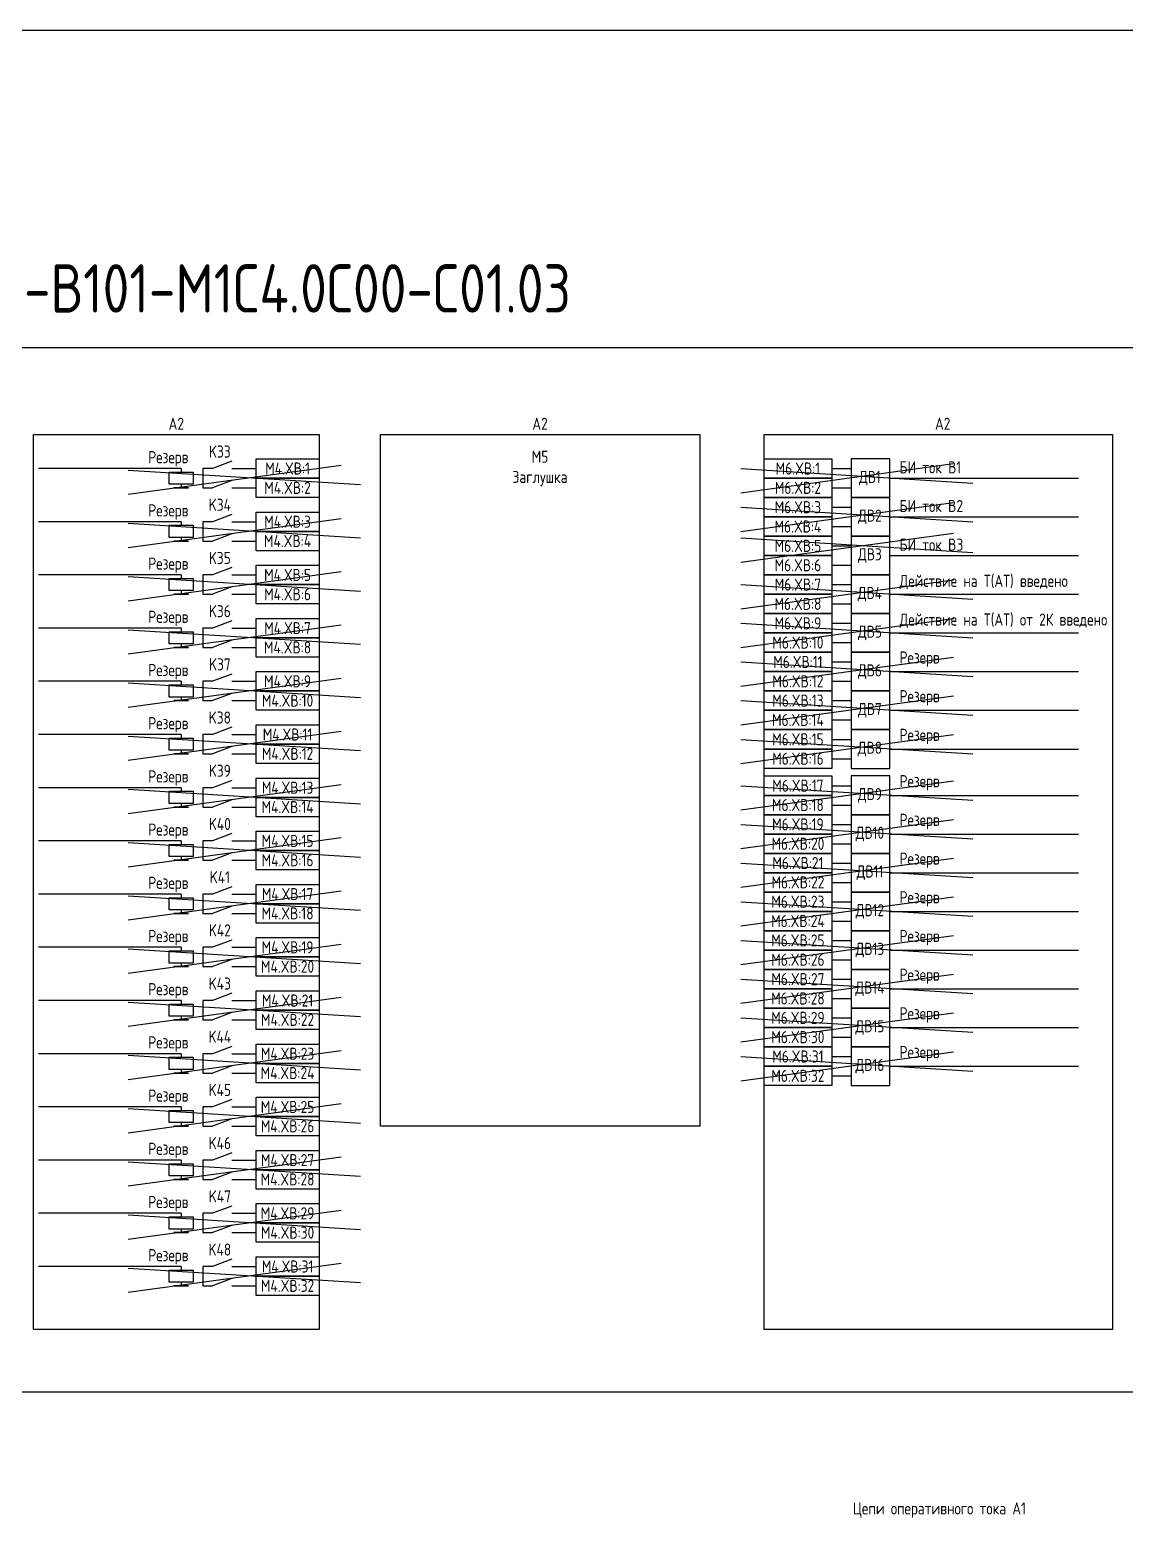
# Model space of a CAD drawing. Header units: millimetres. Extents: x -1533 to 5846, y -90 to 586.
# Drawn here: x 439.3 to 665.6, y 274.5 to 586 of the extents above; entities that cross this region are included whole.
import ezdxf

# ---------------------------------------------------------------- set-up
doc = ezdxf.new("R2010")
doc.units = ezdxf.units.MM
doc.styles.add('Gost_type_A', font='GOST_A.TTF')

msp = doc.modelspace()

# ---------------------------------------------------------------- linework, layer by layer
for p, q in [((470.51, 495.36), (441.01, 495.36)), ((470.51, 495.36), (470.51, 494.61)), ((605.01, 495.36), (609.01, 495.36)), ((617.01, 493.36), (656.01, 493.36)), ((470.51, 492.11), (470.51, 491.36)), ((605.01, 491.36), (609.01, 491.36)), ((605.01, 487.36), (609.01, 487.36)), ((470.51, 484.36), (441.01, 484.36)), ((470.51, 484.36), (470.51, 483.61)), ((605.01, 483.36), (609.01, 483.36)), ((617.01, 485.36), (656.01, 485.36)), ((470.51, 481.11), (470.51, 480.36)), ((605.01, 479.36), (609.01, 479.36)), ((617.01, 477.36), (656.01, 477.36)), ((605.01, 475.36), (609.01, 475.36)), ((470.51, 473.36), (441.01, 473.36)), ((470.51, 473.36), (470.51, 472.61)), ((605.01, 471.36), (609.01, 471.36)), ((470.51, 470.11), (470.51, 469.36)), ((605.01, 467.36), (609.01, 467.36)), ((617.01, 469.36), (656.01, 469.36)), ((470.51, 462.36), (441.01, 462.36)), ((470.51, 462.36), (470.51, 461.61)), ((605.01, 463.36), (609.01, 463.36)), ((617.01, 461.36), (656.01, 461.36)), ((470.51, 459.11), (470.51, 458.36)), ((605.01, 459.36), (609.01, 459.36)), ((605.01, 455.36), (609.01, 455.36)), ((617.01, 453.36), (656.01, 453.36)), ((470.51, 451.36), (441.01, 451.36)), ((470.51, 451.36), (470.51, 450.61)), ((605.01, 451.36), (609.01, 451.36)), ((470.51, 448.11), (470.51, 447.36)), ((605.01, 447.36), (609.01, 447.36)), ((605.01, 443.36), (609.01, 443.36)), ((617.01, 445.36), (656.01, 445.36)), ((470.51, 440.36), (441.01, 440.36)), ((470.51, 440.36), (470.51, 439.61)), ((605.01, 439.36), (609.01, 439.36)), ((470.51, 437.11), (470.51, 436.36)), ((617.01, 437.36), (656.01, 437.36)), ((605.01, 435.36), (609.01, 435.36)), ((470.51, 429.36), (441.01, 429.36)), ((470.51, 429.36), (470.51, 428.61)), ((605.01, 429.78), (609.01, 429.78)), ((617.01, 427.78), (656.01, 427.78)), ((470.51, 426.11), (470.51, 425.36)), ((605.01, 425.78), (609.01, 425.78)), ((605.01, 421.78), (609.01, 421.78)), ((470.51, 418.36), (441.01, 418.36)), ((470.51, 418.36), (470.51, 417.61)), ((605.01, 417.78), (609.01, 417.78)), ((617.01, 419.78), (656.01, 419.78)), ((470.51, 415.11), (470.51, 414.36)), ((605.01, 413.78), (609.01, 413.78)), ((617.01, 411.78), (656.01, 411.78)), ((605.01, 409.78), (609.01, 409.78)), ((470.51, 407.36), (441.01, 407.36)), ((470.51, 407.36), (470.51, 406.61)), ((605.01, 405.78), (609.01, 405.78)), ((470.51, 404.11), (470.51, 403.36)), ((617.01, 403.78), (656.01, 403.78)), ((605.01, 401.78), (609.01, 401.78)), ((470.51, 396.36), (441.01, 396.36)), ((470.51, 396.36), (470.51, 395.61)), ((605.01, 397.78), (609.01, 397.78)), ((617.01, 395.78), (656.01, 395.78)), ((470.51, 393.11), (470.51, 392.36)), ((605.01, 393.78), (609.01, 393.78)), ((605.01, 389.78), (609.01, 389.78)), ((617.01, 387.78), (656.01, 387.78)), ((470.51, 385.36), (441.01, 385.36)), ((470.51, 385.36), (470.51, 384.61)), ((605.01, 385.78), (609.01, 385.78)), ((470.51, 382.11), (470.51, 381.36)), ((605.01, 381.78), (609.01, 381.78)), ((605.01, 377.78), (609.01, 377.78)), ((617.01, 379.78), (656.01, 379.78)), ((470.51, 374.36), (441.01, 374.36)), ((470.51, 374.36), (470.51, 373.61)), ((470.51, 371.11), (470.51, 370.36)), ((605.01, 373.78), (609.01, 373.78)), ((617.01, 371.78), (656.01, 371.78)), ((605.01, 369.78), (609.01, 369.78)), ((470.51, 363.36), (441.01, 363.36)), ((470.51, 363.36), (470.51, 362.61)), ((470.51, 360.11), (470.51, 359.36)), ((470.51, 352.36), (441.01, 352.36)), ((470.51, 352.36), (470.51, 351.61)), ((470.51, 349.11), (470.51, 348.36)), ((470.51, 341.36), (441.01, 341.36)), ((470.51, 341.36), (470.51, 340.61)), ((470.51, 338.11), (470.51, 337.36)), ((470.51, 330.36), (441.01, 330.36)), ((470.51, 330.36), (470.51, 329.61)), ((470.51, 327.11), (470.51, 326.36))]:
    msp.add_line(p, q)
at = {"color": 3}
for p, q in [((459.58, 490.03), (503.58, 496.03)), ((459.58, 495.03), (507.58, 492.03)), ((459.58, 479.03), (503.58, 485.03)), ((459.58, 484.03), (507.58, 481.03)), ((459.58, 468.03), (503.58, 474.03)), ((459.58, 473.03), (507.58, 470.03)), ((459.58, 457.03), (503.58, 463.03)), ((459.58, 462.03), (507.58, 459.03)), ((586.18, 450.36), (630.18, 456.36)), ((586.18, 455.36), (634.18, 452.36)), ((459.58, 446.03), (503.58, 452.03)), ((459.58, 451.03), (507.58, 448.03)), ((586.18, 442.36), (630.18, 448.36)), ((586.18, 447.36), (634.18, 444.36)), ((459.58, 435.03), (503.58, 441.03)), ((459.58, 440.03), (507.58, 437.03)), ((586.18, 434.36), (630.18, 440.36)), ((586.18, 439.36), (634.18, 436.36)), ((459.58, 424.03), (503.58, 430.03)), ((586.18, 424.78), (630.18, 430.78)), ((459.58, 429.03), (507.58, 426.03)), ((586.18, 429.78), (634.18, 426.78)), ((586.18, 416.78), (630.18, 422.78)), ((586.18, 421.78), (634.18, 418.78)), ((459.58, 413.03), (503.58, 419.03)), ((459.58, 418.03), (507.58, 415.03)), ((586.18, 408.78), (630.18, 414.78)), ((586.18, 413.78), (634.18, 410.78)), ((459.58, 402.03), (503.58, 408.03)), ((459.58, 407.03), (507.58, 404.03)), ((586.18, 400.78), (630.18, 406.78)), ((586.18, 405.78), (634.18, 402.78)), ((586.18, 392.78), (630.18, 398.78)), ((459.58, 391.03), (503.58, 397.03)), ((459.58, 396.03), (507.58, 393.03)), ((586.18, 397.78), (634.18, 394.78)), ((586.18, 384.78), (630.18, 390.78)), ((586.18, 389.78), (634.18, 386.78)), ((459.58, 380.03), (503.58, 386.03)), ((459.58, 385.03), (507.58, 382.03)), ((586.18, 376.78), (630.18, 382.78)), ((586.18, 381.78), (634.18, 378.78)), ((459.58, 369.03), (503.58, 375.03)), ((459.58, 374.03), (507.58, 371.03)), ((586.18, 368.78), (630.18, 374.78)), ((586.18, 373.78), (634.18, 370.78)), ((459.58, 358.03), (503.58, 364.03)), ((459.58, 363.03), (507.58, 360.03)), ((459.58, 347.03), (503.58, 353.03)), ((459.58, 352.03), (507.58, 349.03)), ((459.58, 336.03), (503.58, 342.03)), ((459.58, 341.03), (507.58, 338.03)), ((459.58, 325.03), (503.58, 331.03)), ((459.58, 330.03), (507.58, 327.03))]:
    msp.add_line(p, q, dxfattribs=at)
at = {"ltscale": 1.08}
for p, q in [((477.01, 495.36), (475.01, 495.36)), ((475.01, 495.36), (475.01, 491.36)), ((481.01, 495.36), (486.01, 495.36)), ((475.01, 491.36), (477.01, 491.36)), ((481.01, 491.36), (486.01, 491.36)), ((477.01, 484.36), (475.01, 484.36)), ((475.01, 484.36), (475.01, 480.36)), ((481.01, 484.36), (486.01, 484.36)), ((475.01, 480.36), (477.01, 480.36)), ((481.01, 480.36), (486.01, 480.36)), ((477.01, 473.36), (475.01, 473.36)), ((475.01, 473.36), (475.01, 469.36)), ((481.01, 473.36), (486.01, 473.36)), ((475.01, 469.36), (477.01, 469.36)), ((481.01, 469.36), (486.01, 469.36)), ((477.01, 462.36), (475.01, 462.36)), ((475.01, 462.36), (475.01, 458.36)), ((481.01, 462.36), (486.01, 462.36)), ((475.01, 458.36), (477.01, 458.36)), ((481.01, 458.36), (486.01, 458.36)), ((477.01, 451.36), (475.01, 451.36)), ((475.01, 451.36), (475.01, 447.36)), ((481.01, 451.36), (486.01, 451.36)), ((475.01, 447.36), (477.01, 447.36)), ((481.01, 447.36), (486.01, 447.36)), ((477.01, 440.36), (475.01, 440.36)), ((475.01, 440.36), (475.01, 436.36)), ((481.01, 440.36), (486.01, 440.36)), ((475.01, 436.36), (477.01, 436.36)), ((481.01, 436.36), (486.01, 436.36)), ((477.01, 429.36), (475.01, 429.36)), ((475.01, 429.36), (475.01, 425.36)), ((481.01, 429.36), (486.01, 429.36)), ((475.01, 425.36), (477.01, 425.36)), ((481.01, 425.36), (486.01, 425.36)), ((477.01, 418.36), (475.01, 418.36)), ((475.01, 418.36), (475.01, 414.36)), ((481.01, 418.36), (486.01, 418.36)), ((475.01, 414.36), (477.01, 414.36)), ((481.01, 414.36), (486.01, 414.36)), ((477.01, 407.36), (475.01, 407.36)), ((475.01, 407.36), (475.01, 403.36)), ((481.01, 407.36), (486.01, 407.36)), ((475.01, 403.36), (477.01, 403.36)), ((481.01, 403.36), (486.01, 403.36)), ((477.01, 396.36), (475.01, 396.36)), ((475.01, 396.36), (475.01, 392.36)), ((481.01, 396.36), (486.01, 396.36)), ((475.01, 392.36), (477.01, 392.36)), ((481.01, 392.36), (486.01, 392.36)), ((477.01, 385.36), (475.01, 385.36)), ((475.01, 385.36), (475.01, 381.36)), ((481.01, 385.36), (486.01, 385.36)), ((475.01, 381.36), (477.01, 381.36)), ((481.01, 381.36), (486.01, 381.36)), ((477.01, 374.36), (475.01, 374.36)), ((475.01, 374.36), (475.01, 370.36)), ((481.01, 374.36), (486.01, 374.36)), ((475.01, 370.36), (477.01, 370.36)), ((481.01, 370.36), (486.01, 370.36)), ((477.01, 363.36), (475.01, 363.36)), ((475.01, 363.36), (475.01, 359.36)), ((481.01, 363.36), (486.01, 363.36)), ((475.01, 359.36), (477.01, 359.36)), ((481.01, 359.36), (486.01, 359.36)), ((477.01, 352.36), (475.01, 352.36)), ((475.01, 352.36), (475.01, 348.36)), ((481.01, 352.36), (486.01, 352.36)), ((475.01, 348.36), (477.01, 348.36)), ((481.01, 348.36), (486.01, 348.36)), ((477.01, 341.36), (475.01, 341.36)), ((475.01, 341.36), (475.01, 337.36)), ((481.01, 341.36), (486.01, 341.36)), ((475.01, 337.36), (477.01, 337.36)), ((481.01, 337.36), (486.01, 337.36)), ((477.01, 330.36), (475.01, 330.36)), ((475.01, 330.36), (475.01, 326.36)), ((481.01, 330.36), (486.01, 330.36)), ((475.01, 326.36), (477.01, 326.36)), ((481.01, 326.36), (486.01, 326.36))]:
    msp.add_line(p, q, dxfattribs=at)
at = {"ltscale": 4.32}
for p, q in [((481.01, 496.86), (477.01, 495.36)), ((481.01, 492.86), (477.01, 491.36)), ((481.01, 485.86), (477.01, 484.36)), ((481.01, 481.86), (477.01, 480.36)), ((481.01, 474.86), (477.01, 473.36)), ((481.01, 470.86), (477.01, 469.36)), ((481.01, 463.86), (477.01, 462.36)), ((481.01, 459.86), (477.01, 458.36)), ((481.01, 452.86), (477.01, 451.36)), ((481.01, 448.86), (477.01, 447.36)), ((481.01, 441.86), (477.01, 440.36)), ((481.01, 437.86), (477.01, 436.36)), ((481.01, 430.86), (477.01, 429.36)), ((481.01, 426.86), (477.01, 425.36)), ((481.01, 419.86), (477.01, 418.36)), ((481.01, 415.86), (477.01, 414.36)), ((481.01, 408.86), (477.01, 407.36)), ((481.01, 404.86), (477.01, 403.36)), ((481.01, 397.86), (477.01, 396.36)), ((481.01, 393.86), (477.01, 392.36)), ((481.01, 386.86), (477.01, 385.36)), ((481.01, 382.86), (477.01, 381.36)), ((481.01, 375.86), (477.01, 374.36)), ((481.01, 371.86), (477.01, 370.36)), ((481.01, 364.86), (477.01, 363.36)), ((481.01, 360.86), (477.01, 359.36)), ((481.01, 353.86), (477.01, 352.36)), ((481.01, 349.86), (477.01, 348.36)), ((481.01, 342.86), (477.01, 341.36)), ((481.01, 338.86), (477.01, 337.36)), ((481.01, 331.86), (477.01, 330.36)), ((481.01, 327.86), (477.01, 326.36))]:
    msp.add_line(p, q, dxfattribs=at)
at = {"color": 6}
for p, q in [((586.18, 490.36), (630.18, 496.36)), ((586.18, 495.36), (634.18, 492.36)), ((586.18, 482.36), (630.18, 488.36)), ((586.18, 487.36), (634.18, 484.36)), ((586.18, 476.02), (630.18, 482.02)), ((586.18, 481.02), (634.18, 478.02)), ((586.18, 466.36), (630.18, 472.36)), ((586.18, 471.36), (634.18, 468.36)), ((586.18, 458.36), (630.18, 464.36)), ((586.18, 463.36), (634.18, 460.36))]:
    msp.add_line(p, q, dxfattribs=at)
for points in [[(-1533, 586), (5845.64, 586), (5845.64, -90), (-1533, -90)], [(210, 520.36), (980.33, 520.36), (980.33, 304.36), (210, 304.36)], [(440.01, 502.36), (499.01, 502.36), (499.01, 317.36), (440.01, 317.36)], [(511.7, 502.36), (577.7, 502.36), (577.7, 359.36), (511.7, 359.36)], [(591.01, 502.36), (663.01, 502.36), (663.01, 317.36), (591.01, 317.36)], [(486.01, 497.36), (499.01, 497.36), (499.01, 493.36), (486.01, 493.36)], [(591.01, 497.36), (605.01, 497.36), (605.01, 493.36), (591.01, 493.36)], [(473.01, 494.61), (473.01, 492.11), (468.01, 492.11), (468.01, 494.61)], [(486.01, 493.36), (499.01, 493.36), (499.01, 489.36), (486.01, 489.36)], [(591.01, 493.36), (605.01, 493.36), (605.01, 489.36), (591.01, 489.36)], [(472.01, 491.36), (469.01, 491.36)], [(591.01, 489.36), (605.01, 489.36), (605.01, 485.36), (591.01, 485.36)], [(486.01, 486.36), (499.01, 486.36), (499.01, 482.36), (486.01, 482.36)], [(473.01, 483.61), (473.01, 481.11), (468.01, 481.11), (468.01, 483.61)], [(591.01, 485.36), (605.01, 485.36), (605.01, 481.36), (591.01, 481.36)], [(472.01, 480.36), (469.01, 480.36)], [(486.01, 482.36), (499.01, 482.36), (499.01, 478.36), (486.01, 478.36)], [(591.01, 481.36), (605.01, 481.36), (605.01, 477.36), (591.01, 477.36)], [(591.01, 477.36), (605.01, 477.36), (605.01, 473.36), (591.01, 473.36)], [(486.01, 475.36), (499.01, 475.36), (499.01, 471.36), (486.01, 471.36)], [(473.01, 472.61), (473.01, 470.11), (468.01, 470.11), (468.01, 472.61)], [(486.01, 471.36), (499.01, 471.36), (499.01, 467.36), (486.01, 467.36)], [(591.01, 473.36), (605.01, 473.36), (605.01, 469.36), (591.01, 469.36)], [(472.01, 469.36), (469.01, 469.36)], [(591.01, 469.36), (605.01, 469.36), (605.01, 465.36), (591.01, 465.36)], [(486.01, 464.36), (499.01, 464.36), (499.01, 460.36), (486.01, 460.36)], [(591.01, 465.36), (605.01, 465.36), (605.01, 461.36), (591.01, 461.36)], [(473.01, 461.61), (473.01, 459.11), (468.01, 459.11), (468.01, 461.61)], [(591.01, 461.36), (605.01, 461.36), (605.01, 457.36), (591.01, 457.36)], [(472.01, 458.36), (469.01, 458.36)], [(486.01, 460.36), (499.01, 460.36), (499.01, 456.36), (486.01, 456.36)], [(591.01, 457.36), (605.01, 457.36), (605.01, 453.36), (591.01, 453.36)], [(486.01, 453.36), (499.01, 453.36), (499.01, 449.36), (486.01, 449.36)], [(591.01, 453.36), (605.01, 453.36), (605.01, 449.36), (591.01, 449.36)], [(473.01, 450.61), (473.01, 448.11), (468.01, 448.11), (468.01, 450.61)], [(486.01, 449.36), (499.01, 449.36), (499.01, 445.36), (486.01, 445.36)], [(591.01, 449.36), (605.01, 449.36), (605.01, 445.36), (591.01, 445.36)], [(472.01, 447.36), (469.01, 447.36)], [(591.01, 445.36), (605.01, 445.36), (605.01, 441.36), (591.01, 441.36)], [(473.01, 439.61), (473.01, 437.11), (468.01, 437.11), (468.01, 439.61)], [(486.01, 442.36), (499.01, 442.36), (499.01, 438.36), (486.01, 438.36)], [(591.01, 441.36), (605.01, 441.36), (605.01, 437.36), (591.01, 437.36)], [(472.01, 436.36), (469.01, 436.36)], [(486.01, 438.36), (499.01, 438.36), (499.01, 434.36), (486.01, 434.36)], [(591.01, 437.36), (605.01, 437.36), (605.01, 433.36), (591.01, 433.36)], [(486.01, 431.36), (499.01, 431.36), (499.01, 427.36), (486.01, 427.36)], [(591.01, 431.78), (605.01, 431.78), (605.01, 427.78), (591.01, 427.78)], [(473.01, 428.61), (473.01, 426.11), (468.01, 426.11), (468.01, 428.61)], [(486.01, 427.36), (499.01, 427.36), (499.01, 423.36), (486.01, 423.36)], [(591.01, 427.78), (605.01, 427.78), (605.01, 423.78), (591.01, 423.78)], [(472.01, 425.36), (469.01, 425.36)], [(591.01, 423.78), (605.01, 423.78), (605.01, 419.78), (591.01, 419.78)], [(473.01, 417.61), (473.01, 415.11), (468.01, 415.11), (468.01, 417.61)], [(486.01, 420.36), (499.01, 420.36), (499.01, 416.36), (486.01, 416.36)], [(591.01, 419.78), (605.01, 419.78), (605.01, 415.78), (591.01, 415.78)], [(472.01, 414.36), (469.01, 414.36)], [(486.01, 416.36), (499.01, 416.36), (499.01, 412.36), (486.01, 412.36)], [(591.01, 415.78), (605.01, 415.78), (605.01, 411.78), (591.01, 411.78)], [(591.01, 411.78), (605.01, 411.78), (605.01, 407.78), (591.01, 407.78)], [(486.01, 409.36), (499.01, 409.36), (499.01, 405.36), (486.01, 405.36)], [(473.01, 406.61), (473.01, 404.11), (468.01, 404.11), (468.01, 406.61)], [(486.01, 405.36), (499.01, 405.36), (499.01, 401.36), (486.01, 401.36)], [(591.01, 407.78), (605.01, 407.78), (605.01, 403.78), (591.01, 403.78)], [(472.01, 403.36), (469.01, 403.36)], [(591.01, 403.78), (605.01, 403.78), (605.01, 399.78), (591.01, 399.78)], [(591.01, 399.78), (605.01, 399.78), (605.01, 395.78), (591.01, 395.78)], [(486.01, 398.36), (499.01, 398.36), (499.01, 394.36), (486.01, 394.36)], [(591.01, 395.78), (605.01, 395.78), (605.01, 391.78), (591.01, 391.78)], [(473.01, 395.61), (473.01, 393.11), (468.01, 393.11), (468.01, 395.61)], [(486.01, 394.36), (499.01, 394.36), (499.01, 390.36), (486.01, 390.36)], [(472.01, 392.36), (469.01, 392.36)], [(591.01, 391.78), (605.01, 391.78), (605.01, 387.78), (591.01, 387.78)], [(486.01, 387.36), (499.01, 387.36), (499.01, 383.36), (486.01, 383.36)], [(591.01, 387.78), (605.01, 387.78), (605.01, 383.78), (591.01, 383.78)], [(473.01, 384.61), (473.01, 382.11), (468.01, 382.11), (468.01, 384.61)], [(486.01, 383.36), (499.01, 383.36), (499.01, 379.36), (486.01, 379.36)], [(591.01, 383.78), (605.01, 383.78), (605.01, 379.78), (591.01, 379.78)], [(472.01, 381.36), (469.01, 381.36)], [(591.01, 379.78), (605.01, 379.78), (605.01, 375.78), (591.01, 375.78)], [(486.01, 376.36), (499.01, 376.36), (499.01, 372.36), (486.01, 372.36)], [(591.01, 375.78), (605.01, 375.78), (605.01, 371.78), (591.01, 371.78)], [(473.01, 373.61), (473.01, 371.11), (468.01, 371.11), (468.01, 373.61)], [(486.01, 372.36), (499.01, 372.36), (499.01, 368.36), (486.01, 368.36)], [(591.01, 371.78), (605.01, 371.78), (605.01, 367.78), (591.01, 367.78)], [(472.01, 370.36), (469.01, 370.36)], [(486.01, 365.36), (499.01, 365.36), (499.01, 361.36), (486.01, 361.36)], [(473.01, 362.61), (473.01, 360.11), (468.01, 360.11), (468.01, 362.61)], [(472.01, 359.36), (469.01, 359.36)], [(486.01, 361.36), (499.01, 361.36), (499.01, 357.36), (486.01, 357.36)], [(486.01, 354.36), (499.01, 354.36), (499.01, 350.36), (486.01, 350.36)], [(473.01, 351.61), (473.01, 349.11), (468.01, 349.11), (468.01, 351.61)], [(486.01, 350.36), (499.01, 350.36), (499.01, 346.36), (486.01, 346.36)], [(472.01, 348.36), (469.01, 348.36)], [(486.01, 343.36), (499.01, 343.36), (499.01, 339.36), (486.01, 339.36)], [(473.01, 340.61), (473.01, 338.11), (468.01, 338.11), (468.01, 340.61)], [(472.01, 337.36), (469.01, 337.36)], [(486.01, 339.36), (499.01, 339.36), (499.01, 335.36), (486.01, 335.36)], [(486.01, 332.36), (499.01, 332.36), (499.01, 328.36), (486.01, 328.36)], [(473.01, 329.61), (473.01, 327.11), (468.01, 327.11), (468.01, 329.61)], [(486.01, 328.36), (499.01, 328.36), (499.01, 324.36), (486.01, 324.36)], [(472.01, 326.36), (469.01, 326.36)]]:
    msp.add_lwpolyline(points, close=True)
at = {"ltscale": 4}
for points in [[(609.01, 489.36), (617.01, 489.36), (617.01, 497.36), (609.01, 497.36)], [(609.01, 481.36), (617.01, 481.36), (617.01, 489.36), (609.01, 489.36)], [(609.01, 473.36), (617.01, 473.36), (617.01, 481.36), (609.01, 481.36)], [(609.01, 465.36), (617.01, 465.36), (617.01, 473.36), (609.01, 473.36)], [(609.01, 457.36), (617.01, 457.36), (617.01, 465.36), (609.01, 465.36)], [(609.01, 449.36), (617.01, 449.36), (617.01, 457.36), (609.01, 457.36)], [(609.01, 441.36), (617.01, 441.36), (617.01, 449.36), (609.01, 449.36)], [(609.01, 433.36), (617.01, 433.36), (617.01, 441.36), (609.01, 441.36)], [(609.01, 423.78), (617.01, 423.78), (617.01, 431.78), (609.01, 431.78)], [(609.01, 415.78), (617.01, 415.78), (617.01, 423.78), (609.01, 423.78)], [(609.01, 407.78), (617.01, 407.78), (617.01, 415.78), (609.01, 415.78)], [(609.01, 399.78), (617.01, 399.78), (617.01, 407.78), (609.01, 407.78)], [(609.01, 391.78), (617.01, 391.78), (617.01, 399.78), (609.01, 399.78)], [(609.01, 383.78), (617.01, 383.78), (617.01, 391.78), (609.01, 391.78)], [(609.01, 375.78), (617.01, 375.78), (617.01, 383.78), (609.01, 383.78)], [(609.01, 367.78), (617.01, 367.78), (617.01, 375.78), (609.01, 375.78)]]:
    msp.add_lwpolyline(points, close=True, dxfattribs=at)

# ---------------------------------------------------------------- texts
at = {"line_spacing_factor": 0.9, "style": 'Gost_type_A'}
for s, insert, char_height, width, attachment_point in [('\\pxql;ЮНИТ-М514-ДЗО-Р102-К103-К103-К103-х-В101-В101-М1С4.0С00-С01.03', (411.88, 525.54), 10, 401, 8), ('A2', (469.51, 503.36), 2.5, 59, 8), ('A2', (544.7, 503.36), 2.5, 66, 8), ('A2', (627.94, 503.36), 2.5, 73.8762, 8), ('Цепи оперативного тока А1', (627.25, 280), 2.5, 197.5, 5)]:
    msp.add_mtext(s, dxfattribs=dict(at, insert=insert, char_height=char_height, width=width, attachment_point=attachment_point))
at = {"char_height": 2.5, "style": 'Gost_type_A'}
for s, insert, width, attachment_point in [('Резерв', (472.01, 497.36), 31.0015, 6), ('K33', (478.51, 498.86), 5, 5), ('M5\\PЗаглушка', (544.7, 495.36), 66, 5), ('M4.XВ:1', (492.51, 495.36), 13, 5), ('M6.XВ:1', (598.01, 495.36), 14, 5), ('БИ ток В1', (619.01, 494.36), 46.8301, 7), ('M4.XВ:2', (492.51, 491.36), 13, 5), ('M6.XВ:2', (598.01, 491.36), 14, 5), ('ДВ1', (612.89, 493.36), 7.7588, 5), ('Резерв', (472.01, 486.36), 31.0015, 6), ('K34', (478.51, 487.86), 5, 5), ('M6.XВ:3', (598.01, 487.36), 14, 5), ('ДВ2', (612.89, 485.36), 7.7588, 5), ('БИ ток B2', (619.01, 486.36), 27.8465, 7), ('M4.XВ:3', (492.51, 484.36), 13, 5), ('M6.XВ:4', (598.01, 483.36), 14, 5), ('M4.XВ:4', (492.51, 480.36), 13, 5), ('M6.XВ:5', (598.01, 479.36), 14, 5), ('БИ ток B3', (619.01, 478.36), 27.8465, 7), ('Резерв', (472.01, 475.36), 31.0015, 6), ('K35', (478.51, 476.86), 5, 5), ('ДВ3', (612.89, 477.36), 7.7588, 5), ('M4.XВ:5', (492.51, 473.36), 13, 5), ('M6.XВ:6', (598.01, 475.36), 14, 5), ('Действие на Т(АТ) введено', (619.01, 470.36), 35.5248, 7), ('M4.XВ:6', (492.51, 469.36), 13, 5), ('M6.XВ:7', (598.01, 471.36), 14, 5), ('ДВ4', (612.89, 469.36), 7.7588, 5), ('M6.XВ:8', (598.01, 467.36), 14, 5), ('Резерв', (472.01, 464.36), 31.0015, 6), ('K36', (478.51, 465.86), 5, 5), ('M6.XВ:9', (598.01, 463.36), 14, 5), ('Действие на Т(АТ) от 2К введено', (619.01, 462.36), 44.8592, 7), ('M4.XВ:7', (492.51, 462.36), 13, 5), ('ДВ5', (612.89, 461.36), 7.7588, 5), ('M4.XВ:8', (492.51, 458.36), 13, 5), ('M6.XВ:10', (598.01, 459.36), 14, 5), ('Резерв', (472.01, 453.36), 31.0015, 6), ('K37', (478.51, 454.86), 5, 5), ('M6.XВ:11', (598.01, 455.36), 14, 5), ('ДВ6', (612.89, 453.36), 7.7588, 5), ('Резерв', (619.01, 454.36), 27.8465, 7), ('M4.XВ:9', (492.51, 451.36), 13, 5), ('M6.XВ:12', (598.01, 451.36), 14, 5), ('Резерв', (619.01, 446.36), 44.8565, 7), ('M4.XВ:10', (492.51, 447.36), 13, 5), ('M6.XВ:13', (598.01, 447.36), 14, 5), ('ДВ7', (612.89, 445.36), 7.7588, 5), ('Резерв', (472.01, 442.36), 31.0015, 6), ('K38', (478.51, 443.86), 5, 5), ('M6.XВ:14', (598.01, 443.36), 14, 5), ('M4.XВ:11', (492.51, 440.36), 13, 5), ('M6.XВ:15', (598.01, 439.36), 14, 5), ('Резерв', (619.01, 438.36), 27.8465, 7), ('M4.XВ:12', (492.51, 436.36), 13, 5), ('M6.XВ:16', (598.01, 435.36), 14, 5), ('ДВ8', (612.89, 437.36), 7.7588, 5), ('K39', (478.51, 432.86), 5, 5), ('Резерв', (472.01, 431.36), 31.0015, 6), ('M4.XВ:13', (492.51, 429.36), 13, 5), ('M6.XВ:17', (598.01, 429.78), 14, 5), ('Резерв', (619.01, 428.78), 27.8465, 7), ('M6.XВ:18', (598.01, 425.78), 14, 5), ('ДВ9', (612.89, 427.78), 7.7588, 5), ('M4.XВ:14', (492.51, 425.36), 13, 5), ('Резерв', (619.01, 420.78), 27.8465, 7), ('Резерв', (472.01, 420.36), 31.0015, 6), ('K40', (478.51, 421.86), 5, 5), ('M6.XВ:19', (598.01, 421.78), 14, 5), ('ДВ10', (612.89, 419.78), 7.7588, 5), ('M4.XВ:15', (492.51, 418.36), 13, 5), ('M6.XВ:20', (598.01, 417.78), 14, 5), ('M4.XВ:16', (492.51, 414.36), 13, 5), ('M6.XВ:21', (598.01, 413.78), 14, 5), ('Резерв', (619.01, 412.78), 27.8465, 7), ('K41', (478.51, 410.86), 5, 5), ('ДВ11', (612.89, 411.78), 7.7588, 5), ('Резерв', (472.01, 409.36), 31.0015, 6), ('M4.XВ:17', (492.51, 407.36), 13, 5), ('M6.XВ:22', (598.01, 409.78), 14, 5), ('M6.XВ:23', (598.01, 405.78), 14, 5), ('ДВ12', (612.89, 403.78), 7.7588, 5), ('Резерв', (619.01, 404.78), 37.4344, 7), ('M4.XВ:18', (492.51, 403.36), 13, 5), ('M6.XВ:24', (598.01, 401.78), 14, 5), ('Резерв', (472.01, 398.36), 31.0015, 6), ('K42', (478.51, 399.86), 5, 5), ('M6.XВ:25', (598.01, 397.78), 14, 5), ('Резерв', (619.01, 396.78), 39.3936, 7), ('M4.XВ:19', (492.51, 396.36), 13, 5), ('ДВ13', (612.89, 395.78), 7.7588, 5), ('M4.XВ:20', (492.51, 392.36), 13, 5), ('M6.XВ:26', (598.01, 393.78), 14, 5), ('K43', (478.51, 388.86), 5, 5), ('M6.XВ:27', (598.01, 389.78), 14, 5), ('Резерв', (619.01, 388.78), 30.8621, 7), ('Резерв', (472.01, 387.36), 31.0015, 6), ('M4.XВ:21', (492.51, 385.36), 13, 5), ('M6.XВ:28', (598.01, 385.78), 14, 5), ('ДВ14', (612.89, 387.78), 7.7588, 5), ('Резерв', (619.01, 380.78), 44.8565, 7), ('M4.XВ:22', (492.51, 381.36), 13, 5), ('M6.XВ:29', (598.01, 381.78), 14, 5), ('ДВ15', (612.89, 379.78), 7.7588, 5), ('Резерв', (472.01, 376.36), 31.0015, 6), ('K44', (478.51, 377.86), 5, 5), ('M6.XВ:30', (598.01, 377.78), 14, 5), ('M4.XВ:23', (492.51, 374.36), 13, 5), ('M6.XВ:31', (598.01, 373.78), 14, 5), ('Резерв', (619.01, 372.78), 27.8465, 7), ('M4.XВ:24', (492.51, 370.36), 13, 5), ('M6.XВ:32', (598.01, 369.78), 14, 5), ('ДВ16', (612.89, 371.78), 7.7588, 5), ('K45', (478.51, 366.86), 5, 5), ('Резерв', (472.01, 365.36), 31.0015, 6), ('M4.XВ:25', (492.51, 363.36), 13, 5), ('M4.XВ:26', (492.51, 359.36), 13, 5), ('Резерв', (472.01, 354.36), 31.0015, 6), ('K46', (478.51, 355.86), 5, 5), ('M4.XВ:27', (492.51, 352.36), 13, 5), ('M4.XВ:28', (492.51, 348.36), 13, 5), ('K47', (478.51, 344.86), 5, 5), ('Резерв', (472.01, 343.36), 31.0015, 6), ('M4.XВ:29', (492.51, 341.36), 13, 5), ('M4.XВ:30', (492.51, 337.36), 13, 5), ('Резерв', (472.01, 332.36), 31.0015, 6), ('K48', (478.51, 333.86), 5, 5), ('M4.XВ:31', (492.51, 330.36), 13, 5), ('M4.XВ:32', (492.51, 326.36), 13, 5)]:
    msp.add_mtext(s, dxfattribs=dict(at, insert=insert, width=width, attachment_point=attachment_point))

doc.saveas('drawing.dxf')
